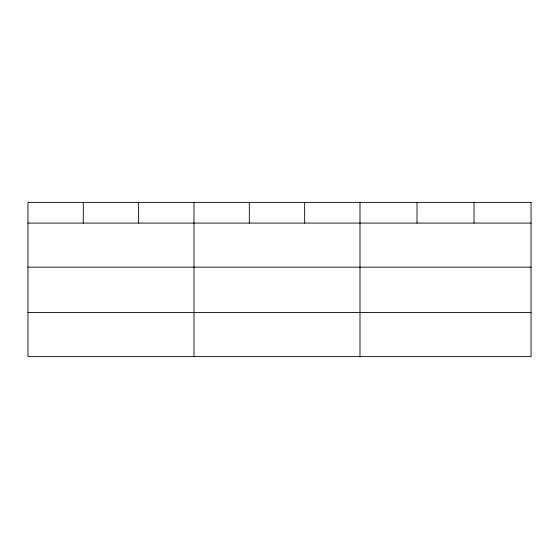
<?xml version="1.0" encoding="UTF-8"?>
<svg xmlns="http://www.w3.org/2000/svg" width="559" height="559" viewBox="0 0 559 559"><rect width="100%" height="100%" fill="white"/><g stroke="black" fill="none" stroke-linecap="round" stroke-linejoin="round"><path stroke-width="0.84" d="M27.95 223.083L531.05 223.083M27.95 267.153L531.05 267.153M27.95 312.551L531.05 312.551M474.032 202.379L474.032 223.083M417.014 202.379L417.014 223.083M359.996 202.379L359.996 356.621M304.655 202.379L304.655 223.083M249.314 202.379L249.314 223.083M193.973 202.379L193.973 356.621M138.632 202.379L138.632 223.083M83.291 202.379L83.291 223.083M531.05 202.379L27.95 202.379L27.95 356.621L531.05 356.621L531.05 202.379"/></g></svg>
